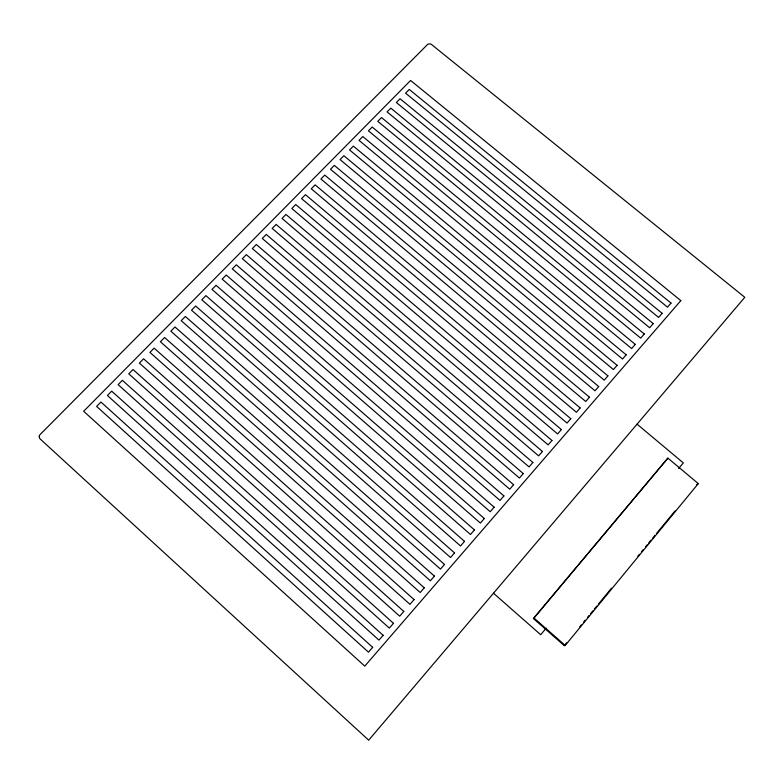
<?xml version="1.0" encoding="UTF-8"?>
<svg xmlns="http://www.w3.org/2000/svg" width="784" height="784" viewBox="0 0 784 784"><rect width="100%" height="100%" fill="white"/><g stroke="black" fill="none" stroke-linecap="round" stroke-linejoin="round"><path stroke-width="1.18" d="M564.284 645.634L565.225 645.438L698.279 483.61L667.88 458.121L533.453 618.576L564.284 645.634L566.607 642.811M579.768 626.798L581.316 624.917M583.639 622.094L585.187 620.203M587.52 617.38L589.068 615.499M590.617 613.617L592.939 610.785M594.488 608.903L596.81 606.081M598.359 604.199L611.52 588.186M637.853 556.17L639.401 554.288M641.724 551.456L643.272 549.574M645.595 546.752L647.143 544.87M648.691 542.989L651.014 540.156M652.572 538.275L654.895 535.452M656.443 533.571L675.024 510.962M546.164 628.16L540.705 634.736L493.489 593.223M678.65 468.528L683.325 462.893L637.059 424.154M533.453 618.576L667.88 458.121M696.711 484.6L698.279 483.61M534.237 618.243L565.225 645.438M39.239 436.198L39.406 437.805A4.008 3.695 -31.3 0 0 40.298 439.089L368.686 740.194L744.8 297.293L431.67 44.619A3.499 3.136 6.4 0 0 430.387 43.943L428.338 43.992A2.45 2.205 6.4 0 0 427.505 44.531L40.043 434.61A2.813 2.597 -31.4 0 0 39.406 435.59L39.239 436.198M680.826 300.625L364.776 666.126L83.663 411.286L410.591 80.468L680.826 300.625M372.684 647.339L368.49 652.17L96.628 406.426L100.95 402.045L372.684 647.339M383.121 635.305L378.946 640.107L107.408 395.499L111.7 391.147L383.121 635.305M393.49 623.329L389.344 628.111L118.119 384.64L122.382 380.309L393.49 623.329M403.809 611.422L399.693 616.175L128.772 373.831L133.015 369.529L403.809 611.422M414.07 599.584L409.973 604.317L139.376 363.08L143.599 358.798L414.07 599.584M424.271 587.814L420.195 592.518L149.92 352.398L154.115 348.135L424.271 587.814M434.414 576.103L430.367 580.777L160.406 341.765L164.581 337.522L434.414 576.103M444.508 564.46L440.481 569.115L170.834 331.181L174.989 326.967L444.508 564.46M454.544 552.877L450.535 557.502L181.212 320.666L185.347 316.471L454.544 552.877M464.52 541.362L460.541 545.968L191.531 310.199L195.647 306.025L464.52 541.362M474.447 529.915L470.488 534.482L201.802 299.792L205.888 295.637L474.447 529.915M484.326 518.518L480.376 523.075L212.013 289.433L216.08 285.307L484.326 518.518M494.136 507.189L490.216 511.717L222.166 279.133L226.223 275.027L494.136 507.189M503.906 495.929L500.006 500.427L232.28 268.883L236.307 264.796L503.906 495.929M513.618 484.718L509.737 489.196L242.334 258.691L246.333 254.624L513.618 484.718M523.271 473.575L519.42 478.024L252.33 248.548L256.319 244.51L523.271 473.575M532.885 462.491L529.043 466.911L262.277 238.463L266.246 234.436L532.885 462.491M542.44 451.466L538.618 455.867L272.185 228.418L276.125 224.42L542.44 451.466M551.946 440.49L548.143 444.871L282.024 218.442L285.954 214.453L551.946 440.49M561.393 429.583L557.62 433.944L291.824 208.505L295.735 204.546L561.393 429.583M570.801 418.734L567.048 423.066L301.575 198.617L305.456 194.687L570.801 418.734M580.15 407.945L576.416 412.257L311.268 188.787L315.129 184.867L580.15 407.945M589.46 397.204L585.746 401.496L320.921 179.007L324.762 175.106L589.46 397.204M598.711 386.532L595.017 390.795L330.515 169.275L334.337 165.395L598.711 386.532M607.923 375.908L604.239 380.142L340.06 159.593L343.872 155.732L607.923 375.908M617.077 365.334L613.421 369.558L349.566 149.96L353.349 146.118L617.077 365.334M626.191 354.829L622.545 359.023L359.023 140.375L362.786 136.553L626.191 354.829M635.246 344.372L631.63 348.547L368.421 130.84L372.175 127.037L635.246 344.372M644.262 333.964L640.665 338.12L377.78 121.344L381.514 117.561L644.262 333.964M653.229 323.616L649.652 327.751L387.09 111.906L390.804 108.143L653.229 323.616M662.157 313.326L658.589 317.432L396.361 102.508L400.056 98.764L662.157 313.326M671.026 303.085L667.488 307.171L405.583 93.159L409.248 89.435L671.026 303.085"/></g></svg>
